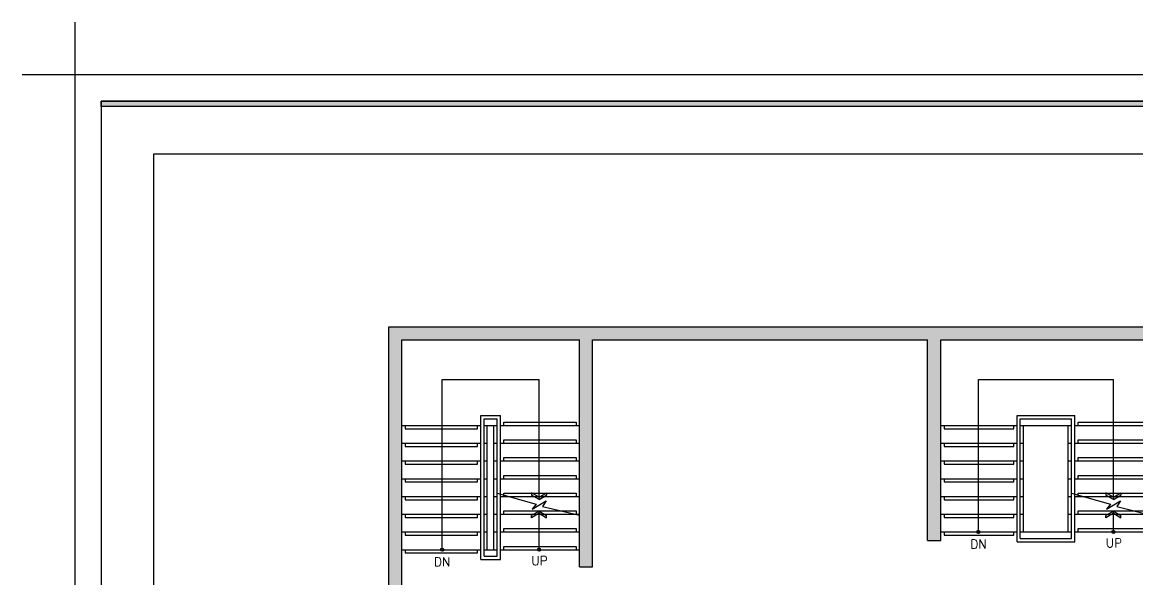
# Model space of a CAD drawing. Extents: x 11477420 to 23072185, y -28506554 to -14238804.
# Drawn here: x 11477420 to 11494392, y -14310971 to -14302494 of the extents above; entities that cross this region are included whole.
import ezdxf
from ezdxf.enums import TextEntityAlignment as Align

# ---------------------------------------------------------------- set-up
doc = ezdxf.new("R2010")
doc.units = 0
doc.header["$LTSCALE"] = 50
doc.header["$MEASUREMENT"] = 0
doc.layers.get('0').update_dxf_attribs({"linetype": 'CONTINUOUS'})
doc.layers.get('DEFPOINTS').update_dxf_attribs({"linetype": 'CONTINUOUS'})
for name, color, linetype in [('2CONTINUOUS', 2, 'CONTINUOUS'), ('3.기호.계단선', 30, 'CONTINUOUS'), ('8.패턴선', 8, 'CONTINUOUS'), ('CORE', 7, 'CONTINUOUS'), ('F-SYM', 7, 'CONTINUOUS'), ('FORM(YOURNAME)-11', 1, 'CONTINUOUS')]:
    doc.layers.add(name, color=color, linetype=linetype)
doc.styles.add('ROMANS', font='romans')
doc.styles.add('YOURNAME', font='HY울릉도M.TTF')
doc.linetypes.add('BATTING', pattern='A,0.00254,-2.54,[134,ltypeshp.shx,S=2.54,R=0,X=-2.54,Y=0],-5.08,[134,ltypeshp.shx,S=2.54,R=180,X=2.54,Y=0],-2.54', length=10.16254)

# ---------------------------------------------------------------- blocks, each defined once
blk = doc.blocks.new('flooor')
at = {"layer": '8.패턴선', "ltscale": 30}
h = blk.add_hatch(color=256, dxfattribs=at)
h.dxf.hatch_style = 1
h.paths.add_polyline_path([(11507657, -14172892), (11491857, -14172892), (11491857, -14188497), (11492057, -14188497), (11492057, -14187882), (11492217, -14187882), (11492217, -14187097), (11492057, -14187097), (11492057, -14177742), (11494957, -14177742), (11494957, -14177542), (11492057, -14177542), (11492057, -14173092), (11494757, -14173092), (11494757, -14176542), (11494957, -14176542), (11494957, -14173092), (11500057, -14173092), (11500057, -14176142), (11500257, -14176142), (11500257, -14173092), (11503457, -14173092), (11503457, -14176142), (11503657, -14176142), (11503657, -14175392), (11504257, -14175392), (11504257, -14175302), (11504247, -14175302), (11504247, -14175262), (11504257, -14175192), (11503657, -14175192), (11503657, -14173092), (11505857, -14173092), (11505857, -14175192), (11505257, -14175192), (11505257, -14175262), (11505267, -14175262), (11505267, -14175317), (11505257, -14175317), (11505257, -14175392), (11506057, -14175392), (11506057, -14174692), (11509205, -14174692), (11509205, -14174492), (11506057, -14174492), (11506057, -14173092), (11507657, -14173092)])
h.paths.add_polyline_path([(11499857, -14177742), (11504357, -14177742), (11504357, -14177542), (11499107, -14177542), (11499107, -14177567), (11499107, -14177717), (11499107, -14177742), (11499107, -14177992), (11499857, -14177992)], flags=17)
h.paths.add_polyline_path([(11506057, -14177542), (11505857, -14177542), (11505357, -14177542), (11505357, -14177742), (11505357, -14177942), (11506057, -14177942)], flags=17)
h.paths.add_polyline_path([(11512535, -14172892), (11511657, -14172892), (11511657, -14173092), (11511657, -14173692), (11512335, -14173692), (11512335, -14174492), (11511855, -14174492), (11511855, -14174692), (11512335, -14174692), (11512335, -14174792), (11512535, -14174792)])
h.paths.add_polyline_path([(11512535, -14175642), (11512385, -14175642), (11512335, -14175642), (11512335, -14176392), (11512535, -14176392)])
h.paths.add_polyline_path([(11512535, -14176942), (11512385, -14176942), (11512335, -14176942), (11512335, -14177101), (11511773, -14177101), (11511773, -14177942), (11512335, -14177942), (11512335, -14178042), (11512535, -14178042)])
h.paths.add_polyline_path([(11512535, -14179272), (11512385, -14179272), (11512335, -14179272), (11512335, -14179837), (11512535, -14179837)])
h.paths.add_polyline_path([(11512257, -14184447), (11511657, -14184447), (11511657, -14185147), (11512257, -14185147)])
h.paths.add_polyline_path([(11507214, -14187067), (11506734, -14187067), (11506734, -14187847), (11507214, -14187847)], flags=17)
h.paths.add_polyline_path([(11499707, -14186782), (11499222, -14186782), (11499222, -14187557), (11499707, -14187557)], flags=17)
at = {"layer": '2CONTINUOUS', "ltscale": 30}
for p, q in [((11491857, -14188497), (11491857, -14172892)), ((11491857, -14172892), (11507657, -14172892)), ((11492057, -14177542), (11492057, -14173092)), ((11492057, -14173092), (11494757, -14173092)), ((11494757, -14176542), (11494757, -14173092)), ((11494957, -14173092), (11500057, -14173092)), ((11494957, -14176542), (11494957, -14173092)), ((11500057, -14176142), (11500057, -14173092)), ((11500257, -14173092), (11503457, -14173092)), ((11500257, -14176142), (11500257, -14173092)), ((11500057, -14176142), (11500257, -14176142)), ((11494757, -14176542), (11494957, -14176542))]:
    blk.add_line(p, q, dxfattribs=at)
at = {"layer": 'CORE', "color": 1}
for p, q in [((11492669, -14176282), (11492669, -14173692)), ((11492669, -14174392), (11492669, -14173692)), ((11492669, -14173692), (11494144, -14173692)), ((11494144, -14175518), (11494144, -14173692)), ((11500829, -14176012), (11500829, -14173692)), ((11500829, -14174392), (11500829, -14173692)), ((11500829, -14173692), (11502884, -14173692)), ((11502884, -14175518), (11502884, -14173692)), ((11492107, -14174392), (11492107, -14174442)), ((11492107, -14174442), (11493207, -14174442)), ((11493207, -14174442), (11493207, -14174392)), ((11493607, -14174342), (11494707, -14174342)), ((11493607, -14174392), (11493607, -14174342)), ((11494707, -14174342), (11494707, -14174392)), ((11500307, -14174392), (11500307, -14174442)), ((11500307, -14174442), (11501367, -14174442)), ((11501367, -14174442), (11501367, -14174392)), ((11502347, -14174342), (11503407, -14174342)), ((11502347, -14174392), (11502347, -14174342)), ((11492107, -14174662), (11492107, -14174712)), ((11493207, -14174712), (11493207, -14174662)), ((11493607, -14174612), (11494707, -14174612)), ((11493607, -14174662), (11493607, -14174612)), ((11494707, -14174612), (11494707, -14174662)), ((11500307, -14174662), (11500307, -14174712)), ((11501367, -14174712), (11501367, -14174662)), ((11502347, -14174612), (11503407, -14174612)), ((11502347, -14174662), (11502347, -14174612)), ((11492107, -14174712), (11493207, -14174712)), ((11500307, -14174712), (11501367, -14174712)), ((11492107, -14174932), (11492107, -14174982)), ((11492107, -14174982), (11493207, -14174982)), ((11493207, -14174982), (11493207, -14174932)), ((11493607, -14174882), (11494707, -14174882)), ((11493607, -14174932), (11493607, -14174882)), ((11494707, -14174882), (11494707, -14174932)), ((11500307, -14174932), (11500307, -14174982)), ((11500307, -14174982), (11501367, -14174982)), ((11501367, -14174982), (11501367, -14174932)), ((11502347, -14174882), (11503407, -14174882)), ((11502347, -14174932), (11502347, -14174882)), ((11493607, -14175152), (11494707, -14175152)), ((11493607, -14175202), (11493607, -14175152)), ((11494707, -14175152), (11494707, -14175202)), ((11502347, -14175152), (11503407, -14175152)), ((11502347, -14175202), (11502347, -14175152)), ((11492107, -14175202), (11492107, -14175252)), ((11492107, -14175252), (11493207, -14175252)), ((11493207, -14175252), (11493207, -14175202)), ((11500307, -14175202), (11500307, -14175252)), ((11500307, -14175252), (11501367, -14175252)), ((11501367, -14175252), (11501367, -14175202)), ((11492107, -14175472), (11492107, -14175522)), ((11492107, -14175522), (11493207, -14175522)), ((11493207, -14175522), (11493207, -14175472)), ((11493507, -14175422), (11494098, -14175589)), ((11493607, -14175422), (11494707, -14175422)), ((11493607, -14175472), (11493607, -14175422)), ((11494707, -14175422), (11494707, -14175472)), ((11500307, -14175472), (11500307, -14175522)), ((11500307, -14175522), (11501367, -14175522)), ((11501367, -14175522), (11501367, -14175472)), ((11502247, -14175422), (11502838, -14175589)), ((11502347, -14175422), (11503407, -14175422)), ((11502347, -14175472), (11502347, -14175422)), ((11493607, -14175692), (11494707, -14175692)), ((11493607, -14175742), (11493607, -14175692)), ((11494038, -14175664), (11494251, -14175538)), ((11494098, -14175589), (11494038, -14175664)), ((11494251, -14175538), (11494196, -14175625)), ((11494196, -14175625), (11494757, -14175757)), ((11494707, -14175692), (11494707, -14175742)), ((11502347, -14175692), (11503407, -14175692)), ((11502347, -14175742), (11502347, -14175692)), ((11502778, -14175664), (11502991, -14175538)), ((11502838, -14175589), (11502778, -14175664)), ((11502991, -14175538), (11502936, -14175625)), ((11502936, -14175625), (11503457, -14175757)), ((11492107, -14175742), (11492107, -14175792)), ((11492107, -14175792), (11493207, -14175792)), ((11493207, -14175792), (11493207, -14175742)), ((11494144, -14176282), (11494144, -14175694)), ((11500307, -14175742), (11500307, -14175792)), ((11500307, -14175792), (11501367, -14175792)), ((11501367, -14175792), (11501367, -14175742)), ((11502884, -14176012), (11502884, -14175694)), ((11492107, -14176012), (11492107, -14176062)), ((11493207, -14176062), (11493207, -14176012)), ((11493607, -14175962), (11494707, -14175962)), ((11493607, -14176012), (11493607, -14175962)), ((11494707, -14175962), (11494707, -14176012)), ((11500307, -14176012), (11500307, -14176062)), ((11501367, -14176062), (11501367, -14176012)), ((11502347, -14175962), (11503407, -14175962)), ((11502347, -14176012), (11502347, -14175962)), ((11492107, -14176062), (11493207, -14176062)), ((11500307, -14176062), (11501367, -14176062)), ((11492107, -14176282), (11492107, -14176332)), ((11492107, -14176332), (11493207, -14176332)), ((11493207, -14176332), (11493207, -14176282)), ((11493607, -14176232), (11494707, -14176232)), ((11493607, -14176282), (11493607, -14176232)), ((11494707, -14176232), (11494707, -14176282))]:
    blk.add_line(p, q, dxfattribs=at)
at = {"layer": 'CORE'}
for p, q in [((11493257, -14176432), (11493257, -14174242)), ((11493257, -14174242), (11493557, -14174242)), ((11493307, -14176382), (11493307, -14174292)), ((11493307, -14174292), (11493507, -14174292)), ((11493507, -14176382), (11493507, -14174292)), ((11493557, -14176432), (11493557, -14174242)), ((11501417, -14176162), (11501417, -14174242)), ((11501417, -14174242), (11502297, -14174242)), ((11501467, -14176112), (11501467, -14174292)), ((11501467, -14174292), (11502247, -14174292)), ((11502247, -14176112), (11502247, -14174292)), ((11502297, -14176162), (11502297, -14174242)), ((11492057, -14174392), (11493257, -14174392)), ((11493307, -14174392), (11493507, -14174392)), ((11493357, -14176282), (11493357, -14174392)), ((11493457, -14176282), (11493457, -14174392)), ((11493557, -14174392), (11494757, -14174392)), ((11500257, -14174392), (11501417, -14174392)), ((11501467, -14174392), (11502247, -14174392)), ((11501517, -14176012), (11501517, -14174392)), ((11502197, -14176012), (11502197, -14174392)), ((11502297, -14174392), (11503457, -14174392)), ((11492057, -14174662), (11493257, -14174662)), ((11493307, -14174662), (11493357, -14174662)), ((11493457, -14174662), (11493507, -14174662)), ((11493557, -14174662), (11494757, -14174662)), ((11500257, -14174662), (11501417, -14174662)), ((11501467, -14174662), (11501517, -14174662)), ((11502197, -14174662), (11502247, -14174662)), ((11502297, -14174662), (11503457, -14174662)), ((11492057, -14174932), (11493257, -14174932)), ((11493307, -14174932), (11493357, -14174932)), ((11493457, -14174932), (11493507, -14174932)), ((11493557, -14174932), (11494757, -14174932)), ((11500257, -14174932), (11501417, -14174932)), ((11501467, -14174932), (11501517, -14174932)), ((11502197, -14174932), (11502247, -14174932)), ((11502297, -14174932), (11503457, -14174932)), ((11492057, -14175202), (11493257, -14175202)), ((11493307, -14175202), (11493357, -14175202)), ((11493457, -14175202), (11493507, -14175202)), ((11493557, -14175202), (11494757, -14175202)), ((11500257, -14175202), (11501417, -14175202)), ((11501467, -14175202), (11501517, -14175202)), ((11502197, -14175202), (11502247, -14175202)), ((11502297, -14175202), (11503457, -14175202)), ((11492057, -14175472), (11493257, -14175472)), ((11493307, -14175472), (11493357, -14175472)), ((11493457, -14175472), (11493507, -14175472)), ((11493557, -14175472), (11494757, -14175472)), ((11494144, -14175484), (11494030, -14175418)), ((11494030, -14175418), (11494030, -14175452)), ((11494144, -14175518), (11494030, -14175452)), ((11494144, -14175484), (11494259, -14175418)), ((11494144, -14175518), (11494259, -14175452)), ((11494259, -14175418), (11494259, -14175452)), ((11500257, -14175472), (11501417, -14175472)), ((11501467, -14175472), (11501517, -14175472)), ((11502197, -14175472), (11502247, -14175472)), ((11502297, -14175472), (11503457, -14175472)), ((11502884, -14175484), (11502770, -14175418)), ((11502770, -14175418), (11502770, -14175452)), ((11502884, -14175518), (11502770, -14175452)), ((11502884, -14175484), (11502999, -14175418)), ((11502884, -14175518), (11502999, -14175452)), ((11502999, -14175418), (11502999, -14175452)), ((11492057, -14175742), (11493257, -14175742)), ((11493307, -14175742), (11493357, -14175742)), ((11493457, -14175742), (11493507, -14175742)), ((11493557, -14175742), (11494757, -14175742)), ((11494144, -14175694), (11494030, -14175760)), ((11494144, -14175729), (11494030, -14175795)), ((11494030, -14175795), (11494030, -14175760)), ((11494144, -14175694), (11494259, -14175760)), ((11494144, -14175729), (11494259, -14175795)), ((11494259, -14175795), (11494259, -14175760)), ((11500257, -14175742), (11501417, -14175742)), ((11501467, -14175742), (11501517, -14175742)), ((11502197, -14175742), (11502247, -14175742)), ((11502297, -14175742), (11503457, -14175742)), ((11502884, -14175694), (11502770, -14175760)), ((11502884, -14175729), (11502770, -14175795)), ((11502770, -14175795), (11502770, -14175760)), ((11502884, -14175694), (11502999, -14175760)), ((11502884, -14175729), (11502999, -14175795)), ((11502999, -14175795), (11502999, -14175760)), ((11492057, -14176012), (11493257, -14176012)), ((11493307, -14176012), (11493357, -14176012)), ((11493457, -14176012), (11493507, -14176012)), ((11493557, -14176012), (11494757, -14176012)), ((11500257, -14176012), (11501417, -14176012)), ((11501467, -14176012), (11502247, -14176012)), ((11501467, -14176012), (11501517, -14176012)), ((11502197, -14176012), (11502247, -14176012)), ((11502297, -14176012), (11503457, -14176012)), ((11501417, -14176162), (11502297, -14176162)), ((11501467, -14176112), (11502247, -14176112)), ((11492057, -14176282), (11493257, -14176282)), ((11493307, -14176282), (11493507, -14176282)), ((11493557, -14176282), (11494757, -14176282)), ((11493257, -14176432), (11493557, -14176432)), ((11493307, -14176382), (11493507, -14176382))]:
    blk.add_line(p, q, dxfattribs=at)
for centre, radius in [((11500829, -14176012), 24.4), ((11502884, -14176012), 23.2), ((11492669, -14176282), 24.4), ((11494144, -14176282), 23.2)]:
    blk.add_circle(centre, radius, dxfattribs=at)
at = {"layer": 'CORE', "color": 2, "style": 'ROMANS'}
for s, p in [('DN', (11500832, -14176264)), ('UP', (11502892, -14176247)), ('DN', (11492672, -14176534)), ('UP', (11494152, -14176517))]:
    blk.add_text(s, height=135, dxfattribs=at).set_placement(p, align=Align.CENTER)
blk = doc.blocks.new('flooor2')
blk.add_blockref('flooor', (25539, -95103))
blk = doc.blocks.new('FORM-PLAN')
at = {"layer": 'FORM(YOURNAME)-11'}
h = blk.add_hatch(color=256, dxfattribs=at)
h.dxf.hatch_style = 1
h.paths.add_polyline_path([(-71444, 55115), (10556, 55115), (10556, 54915), (-71444, 54915)])
h.paths.add_polyline_path([(-71444, -2085), (10556, -2085), (10556, -2285), (-71444, -2285)])
at = {"layer": 'DEFPOINTS', "color": 1}
blk.add_lwpolyline([(-72444, 58115), (-72444, 56115), (-74444, 56115)], dxfattribs=at)
at = {"layer": 'DEFPOINTS', "color": 158}
for points in [[(-71444, -2285), (10556, -2285), (10556, 55115), (-71444, 55115)], [(-69444, 53115), (-64, 53115), (-64, 1215), (-69444, 1215)]]:
    blk.add_lwpolyline(points, close=True, dxfattribs=at)
at = {"layer": 'FORM(YOURNAME)-11', "color": 250}
blk.add_lwpolyline([(-72444, -3285), (11556, -3285), (11556, 56115), (-72444, 56115)], close=True, dxfattribs=at)
at = {"layer": 'FORM(YOURNAME)-11'}
blk.add_lwpolyline([(-71444, 55115), (10556, 55115), (10556, 54915), (-71444, 54915)], close=True, dxfattribs=at)
at = {"layer": 'FORM(YOURNAME)-11', "color": 3, "style": 'YOURNAME'}
for tag, height, p in [('1', 450, (9905, 18188)), ('2', 450, (9905, 17544)), ('3', 450, (9905, 16257)), ('4', 450, (9905, 14326)), ('5', 515, (9905, 12009)), ('6', 515, (9905, 9757)), ('7', 515, (9905, 7504)), ('8', 515, (9905, 5252)), ('9', 515, (9905, 2999)), ('10', 515, (5655, 811)), ('11', 515, (9905, 747)), ('12', 515, (5655, -1441)), ('13', 515, (9905, -1441))]:
    blk.add_attdef(tag, text='', height=height, dxfattribs=at).set_placement(p, align=Align.MIDDLE_RIGHT)
blk = doc.blocks.new('*U531')
at = {"layer": 'F-SYM', "xscale": 0.4, "yscale": 0.4, "zscale": 0.4}
blk.add_blockref('FORM-PLAN', (11507198, -14325740), dxfattribs=at)

msp = doc.modelspace()

# ---------------------------------------------------------------- block references
msp.add_blockref('flooor2', (-34400, -39129.5))
at = {"layer": '3.기호.계단선', "linetype": 'BATTING'}
msp.add_blockref('*U531', (0, 0), dxfattribs=at)

doc.saveas('drawing.dxf')
